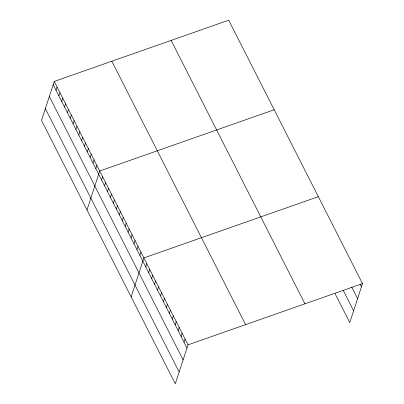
<?xml version="1.0" encoding="UTF-8"?>
<svg xmlns="http://www.w3.org/2000/svg" width="404" height="404" viewBox="0 0 404 404"><rect width="100%" height="100%" fill="white"/><g stroke="black" fill="none" stroke-linecap="round" stroke-linejoin="round"><path stroke-width="0.61" d="M54.242 81.436L41.506 120.397L175.291 383.8L188.027 344.839L54.242 81.436L228.709 20.2L362.494 283.603L349.758 322.564L335.042 293.592M56.03 90.264L57.085 87.032M58.873 95.864L59.928 92.627M61.716 101.46L62.771 98.228M64.559 107.055L65.615 103.823M67.402 112.655L68.458 109.418M70.245 118.251L71.301 115.019M73.084 123.851L74.144 120.614M75.927 129.447L76.987 126.215M78.77 135.042L79.83 131.81M81.613 140.643L82.674 137.405M84.456 146.238L85.517 143.006M87.299 151.833L88.36 148.601M90.142 157.434L91.203 154.202M92.986 163.029L94.041 159.797M95.829 168.63L96.884 165.393M86.996 209.954L99.727 170.993L274.195 109.757M101.616 180.017L102.672 176.785M104.56 185.815L105.616 182.583M107.504 191.607L108.56 188.375M110.444 197.404L111.504 194.173M113.388 203.197L114.448 199.965M116.332 208.994L117.387 205.762M119.276 214.787L120.331 211.555M122.22 220.584L123.276 217.352M125.164 226.376L126.22 223.144M128.103 232.174L129.164 228.942M131.048 237.966L132.108 234.734M133.992 243.763L135.047 240.531M136.936 249.556L137.991 246.324M139.88 255.353L140.935 252.121M131.143 296.879L143.88 257.914L318.342 196.677M145.763 266.943L146.824 263.711M148.707 272.735L149.768 269.503M151.651 278.533L152.707 275.301M154.596 284.325L155.651 281.093M157.54 290.123L158.595 286.891M160.484 295.915L161.539 292.683M163.423 301.712L164.484 298.48M166.367 307.505L167.423 304.273M169.311 313.302L170.367 310.07M172.256 319.094L173.311 315.862M175.2 324.892L176.255 321.66M178.144 330.684L179.199 327.452M181.083 336.481L182.143 333.25M184.027 342.274L185.083 339.042M188.027 344.839L362.494 283.603M360.1 284.204L361.434 286.835M351.697 287.037L357.58 298.627M343.178 290.229L353.611 310.777M171.134 40.405L304.919 303.808M111.817 61.226L245.602 324.629M53.187 84.668L186.971 348.071M49.333 96.46L183.118 359.863M45.359 108.605L179.149 372.008"/></g></svg>
